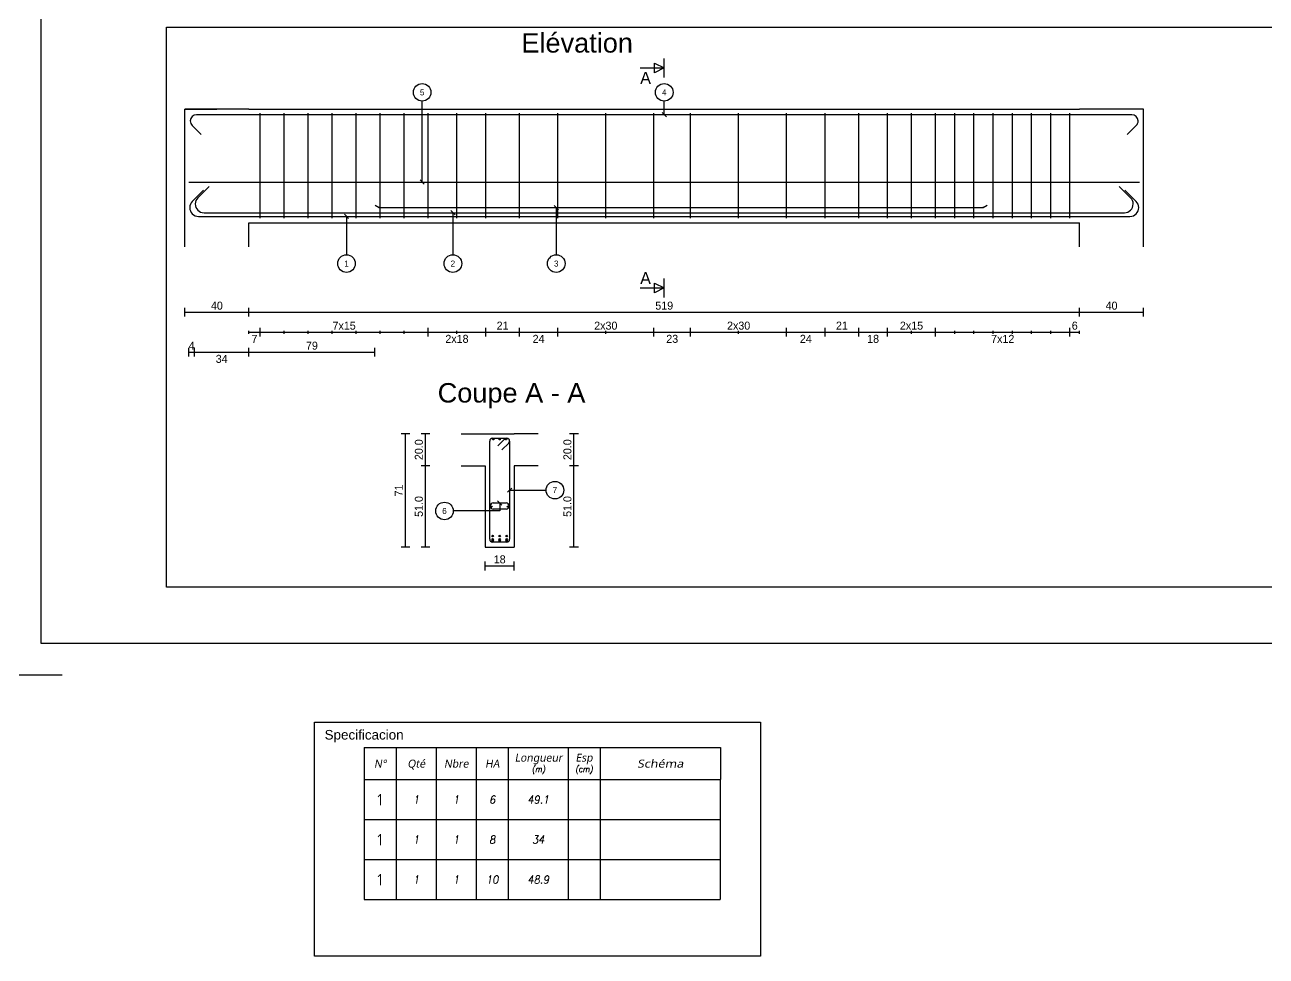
# Model space of a CAD drawing. Header units: metres. Extents: x -5618 to 118954, y -306 to 4637.
# Drawn here: x 106846 to 107621, y 428 to 1010 of the extents above; entities that cross this region are included whole.
import ezdxf
from ezdxf.enums import TextEntityAlignment as Align

# ---------------------------------------------------------------- set-up
doc = ezdxf.new("R2010")
doc.units = ezdxf.units.M
for name, color, linetype in [('1', 7, 'Continuous'), ('104', 7, 'Continuous'), ('173', 7, 'Continuous'), ('5', 7, 'Continuous'), ('6', 7, 'Continuous'), ('7', 7, 'Continuous'), ('GO-FER-HA', 140, 'Continuous'), ('GO-TEXTE', 9, 'Continuous'), ('GO-TEXTE-FER', 3, 'Continuous')]:
    doc.layers.add(name, color=color, linetype=linetype)
doc.styles.add('ARIAL', font='ARIAL.TTF')
doc.styles.add('Tableau', font='romans.shx', dxfattribs={"width": 0.9, "oblique": 10})
doc.styles.add('Tableau2', font='trebuc.TTF', dxfattribs={"width": 0.9, "oblique": 10})

# ---------------------------------------------------------------- blocks, each defined once
blk = doc.blocks.new('Désignation')
at = {"layer": 'GO-TEXTE-FER'}
for p, q in [((0, 0.8), (8.9, 0.8)), ((0, 0.8), (0, 0)), ((0.8, 0.8), (0.8, 0)), ((1.8, 0.8), (1.8, 0)), ((2.8, 0.8), (2.8, 0)), ((3.6, 0.8), (3.6, 0)), ((5.1, 0.8), (5.1, 0)), ((5.9, 0.8), (5.9, 0)), ((8.9, 0.8), (8.9, 0)), ((0, 0), (8.9, 0))]:
    blk.add_line(p, q, dxfattribs=at)
at = {"layer": 'GO-TEXTE-FER', "style": 'Tableau2', "oblique": 10}
for s, p in [('Longueur', (4.356, 0.55)), ('Esp', (5.494, 0.55)), ('N°', (0.4, 0.4)), ('Qté', (1.3, 0.4)), ('Nbre', (2.3, 0.4)), ('HA', (3.2, 0.4))]:
    blk.add_text(s, height=0.2, dxfattribs=at).set_placement(p, align=Align.MIDDLE_CENTER)
at = {"layer": 'GO-TEXTE-FER', "color": 7, "style": 'Tableau', "oblique": 10, "width": 0.9}
for s, p in [('(m)', (4.356, 0.265)), ('(cm)', (5.494, 0.265))]:
    blk.add_text(s, height=0.15, dxfattribs=at).set_placement(p, align=Align.MIDDLE_CENTER)
at = {"layer": 'GO-TEXTE-FER', "style": 'Tableau2', "oblique": 10, "width": 1.2}
blk.add_text('Schéma', height=0.2, dxfattribs=at).set_placement((7.4, 0.4), align=Align.MIDDLE_CENTER)
blk = doc.blocks.new('Spécial')
at = {"layer": 'GO-TEXTE-FER'}
for p, q in [((0, 0), (0, -1)), ((0, 0), (8.9, 0)), ((0.8, 0), (0.8, -1)), ((1.8, 0), (1.8, -1)), ((2.8, 0), (2.8, -1)), ((3.6, 0), (3.6, -1)), ((5.1, 0), (5.1, -1)), ((5.9, 0), (5.9, -1)), ((8.9, 0), (8.9, -1)), ((0, -1), (8.9, -1))]:
    blk.add_line(p, q, dxfattribs=at)
at = {"layer": 'GO-TEXTE-FER', "style": 'Tableau2', "width": 0.9}
blk.add_attdef('NUMERO', text='', height=0.28, dxfattribs=at).set_placement((0.4, -0.5), align=Align.MIDDLE_CENTER)
at = {"layer": 'GO-TEXTE-FER', "style": 'Tableau', "oblique": 10, "width": 0.9}
for tag, p in [('QUANTITE', (1.3, -0.5)), ('NOMBRE', (2.3, -0.5)), ('NUANCE', (3.2, -0.5)), ('LONGUEUR', (4.35, -0.5)), ('ESPACEMENTS', (5.5, -0.5))]:
    blk.add_attdef(tag, text='', height=0.2, dxfattribs=at).set_placement(p, align=Align.MIDDLE_CENTER)

msp = doc.modelspace()

# ---------------------------------------------------------------- linework, layer by layer
for points in [[(106855.57, 1573.71), (106855.57, 623.81), (108215.43, 623.81), (108215.43, 1573.71)], [(107026.59, 574.63), (107305.11, 574.63), (107305.11, 428.29), (107026.59, 428.29)]]:
    msp.add_lwpolyline(points, close=True)
msp.add_lwpolyline([(106868.9, 603.81), (106835.57, 603.81), (106835.57, 637.14)])
at = {"layer": '1', "color": 1}
for points in [[(106948.06, 912.04), (107542.06, 912.04)], [(106960.74, 909.35), (106953.67, 902.28)], [(107536.45, 902.28), (107529.38, 909.35)], [(106957.24, 907.1), (106950.17, 900.03)], [(107539.95, 900.03), (107532.88, 907.1)], [(106948.56, 896.14), (106948.56, 896.14)], [(106952.06, 898.39), (106952.06, 898.39)], [(106957.56, 892.89), (107532.56, 892.89)], [(107064.56, 897.58), (107067.05, 896.14)], [(107067.05, 896.14), (107444.33, 896.14)], [(107444.33, 896.14), (107446.81, 897.58)], [(107538.06, 898.39), (107538.06, 898.39)], [(107541.56, 896.14), (107541.56, 896.14)], [(106954.06, 890.64), (107536.06, 890.64)], [(107136.36, 709.63), (107136.36, 709.63)], [(107138.26, 711.53), (107146.26, 711.53)], [(107143.26, 707.73), (107138.26, 707.73)], [(107146.26, 707.73), (107141.26, 707.73)], [(107148.16, 709.63), (107148.16, 709.63)]]:
    msp.add_lwpolyline(points, dxfattribs=at)
for centre, radius in [((107137.16, 709.23), 0.4), ((107147.36, 709.23), 0.4), ((107137.86, 690.83), 0.5), ((107142.26, 690.83), 0.5), ((107146.66, 690.83), 0.5), ((107137.86, 688.83), 0.5), ((107137.86, 687.83), 0.5), ((107142.26, 688.83), 0.5), ((107142.26, 687.83), 0.5), ((107146.66, 688.83), 0.5), ((107146.66, 687.83), 0.5)]:
    msp.add_circle(centre, radius, dxfattribs=at)
for centre, radius, start, end in [((106954.06, 896.14), 5.5, 135, 180), ((106957.56, 898.39), 5.5, 135, 180), ((107532.56, 898.39), 5.5, 0, 45), ((107536.06, 896.14), 5.5, 0, 45), ((106954.06, 896.14), 5.5, 180, 270), ((106957.56, 898.39), 5.5, 180, 270), ((107532.56, 898.39), 5.5, 270, 0), ((107536.06, 896.14), 5.5, 270, 0), ((107138.26, 709.63), 1.9, 90, 180), ((107138.26, 709.63), 1.9, 180, 270), ((107146.26, 709.63), 1.9, 0, 90), ((107146.26, 709.63), 1.9, 270, 0)]:
    msp.add_arc(centre, radius, start, end, dxfattribs=at)
for p in [(107067.05, 896.14), (107444.33, 896.14)]:
    msp.add_point(p, dxfattribs=at)
at = {"layer": '104', "color": 104}
for points in [[(107245.06, 983.39), (107239.06, 980.39), (107239.06, 986.39), (107245.06, 983.39)], [(107245.06, 845.89), (107239.06, 842.89), (107239.06, 848.89), (107245.06, 845.89)]]:
    msp.add_lwpolyline(points, close=True, dxfattribs=at)
for points in [[(107245.06, 977.39), (107245.06, 989.39)], [(107230.06, 983.39), (107245.06, 983.39)], [(107230.06, 845.89), (107245.06, 845.89)], [(107245.06, 839.89), (107245.06, 851.89)]]:
    msp.add_lwpolyline(points, dxfattribs=at)
at = {"layer": '173', "color": 173}
for points in [[(107537.26, 954.14), (106952.86, 954.14)], [(106992.56, 889.54), (106992.56, 955.14)], [(107007.56, 889.54), (107007.56, 955.14)], [(107022.56, 889.54), (107022.56, 955.14)], [(107037.56, 889.54), (107037.56, 955.14)], [(107052.56, 889.54), (107052.56, 955.14)], [(107067.56, 889.54), (107067.56, 955.14)], [(107082.56, 889.54), (107082.56, 955.14)], [(107097.56, 889.54), (107097.56, 955.14)], [(107115.56, 889.54), (107115.56, 955.14)], [(107133.56, 889.54), (107133.56, 955.14)], [(107154.56, 889.54), (107154.56, 955.14)], [(107178.56, 889.54), (107178.56, 955.14)], [(107208.56, 889.54), (107208.56, 955.14)], [(107238.56, 889.54), (107238.56, 955.14)], [(107261.56, 889.54), (107261.56, 955.14)], [(107291.56, 889.54), (107291.56, 955.14)], [(107321.56, 889.54), (107321.56, 955.14)], [(107345.56, 889.54), (107345.56, 955.14)], [(107366.56, 889.54), (107366.56, 955.14)], [(107384.56, 889.54), (107384.56, 955.14)], [(107399.56, 889.54), (107399.56, 955.14)], [(107414.56, 889.54), (107414.56, 955.14)], [(107426.56, 889.54), (107426.56, 955.14)], [(107438.56, 889.54), (107438.56, 955.14)], [(107450.56, 889.54), (107450.56, 955.14)], [(107462.56, 889.54), (107462.56, 955.14)], [(107474.56, 889.54), (107474.56, 955.14)], [(107486.56, 889.54), (107486.56, 955.14)], [(107498.56, 889.54), (107498.56, 955.14)], [(106948.96, 950.24), (106948.96, 950.24)], [(106950.1, 947.48), (106955.76, 941.83)], [(107534.36, 941.83), (107540.02, 947.48)], [(107541.16, 950.24), (107541.16, 950.24)], [(107136.06, 688.83), (107136.06, 750.23)], [(107137.86, 752.03), (107146.66, 752.03)], [(107141.15, 747.26), (107145.39, 751.51)], [(107147.94, 748.96), (107143.69, 744.72)], [(107146.66, 752.03), (107146.66, 752.03)], [(107148.46, 750.23), (107148.46, 688.83)], [(107148.46, 750.23), (107148.46, 750.23)], [(107146.66, 687.03), (107137.86, 687.03)]]:
    msp.add_lwpolyline(points, dxfattribs=at)
for centre in [(107138.26, 751.33), (107142.26, 751.33), (107146.26, 751.33)]:
    msp.add_circle(centre, 0.4, dxfattribs=at)
for centre, radius, start, end in [((106952.86, 950.24), 3.9, 90, 180), ((107537.26, 950.24), 3.9, 0, 90), ((106952.86, 950.24), 3.9, 180, 225), ((107537.26, 950.24), 3.9, 315, 0), ((107137.86, 750.23), 1.8, 90, 180), ((107146.66, 750.23), 1.8, 90, 135), ((107146.66, 750.23), 1.8, 0, 90), ((107146.66, 750.23), 1.8, 315, 0), ((107137.86, 688.83), 1.8, 180, 270), ((107146.66, 688.83), 1.8, 270, 0)]:
    msp.add_arc(centre, radius, start, end, dxfattribs=at)
at = {"layer": '5', "color": 5}
for points in [[(106945.56, 827.98), (106945.56, 833.48)], [(106945.56, 830.73), (106985.56, 830.73)], [(106985.56, 827.98), (106985.56, 833.48)], [(106985.56, 830.73), (107504.56, 830.73)], [(107504.56, 827.98), (107504.56, 833.48)], [(107504.56, 830.73), (107544.56, 830.73)], [(107544.56, 827.98), (107544.56, 833.48)], [(106985.56, 817.31), (106985.56, 819.14)], [(106985.56, 818.23), (106992.56, 818.23)], [(106992.56, 815.48), (106992.56, 820.98)], [(106992.56, 817.31), (106992.56, 819.14)], [(106992.56, 818.23), (107007.56, 818.23)], [(106992.56, 818.23), (107097.56, 818.23)], [(107007.56, 817.31), (107007.56, 819.14)], [(107007.56, 818.23), (107022.56, 818.23)], [(107022.56, 817.31), (107022.56, 819.14)], [(107022.56, 818.23), (107037.56, 818.23)], [(107037.56, 817.31), (107037.56, 819.14)], [(107037.56, 818.23), (107052.56, 818.23)], [(107052.56, 817.31), (107052.56, 819.14)], [(107052.56, 818.23), (107067.56, 818.23)], [(107067.56, 817.31), (107067.56, 819.14)], [(107067.56, 818.23), (107082.56, 818.23)], [(107082.56, 817.31), (107082.56, 819.14)], [(107082.56, 818.23), (107097.56, 818.23)], [(107097.56, 815.48), (107097.56, 820.98)], [(107097.56, 817.31), (107097.56, 819.14)], [(107097.56, 818.23), (107115.56, 818.23)], [(107097.56, 818.23), (107133.56, 818.23)], [(107115.56, 817.31), (107115.56, 819.14)], [(107115.56, 818.23), (107133.56, 818.23)], [(107133.56, 815.48), (107133.56, 820.98)], [(107133.56, 817.31), (107133.56, 819.14)], [(107133.56, 818.23), (107154.56, 818.23)], [(107154.56, 815.48), (107154.56, 820.98)], [(107154.56, 817.31), (107154.56, 819.14)], [(107154.56, 818.23), (107178.56, 818.23)], [(107178.56, 815.48), (107178.56, 820.98)], [(107178.56, 817.31), (107178.56, 819.14)], [(107178.56, 818.23), (107208.56, 818.23)], [(107178.56, 818.23), (107238.56, 818.23)], [(107208.56, 817.31), (107208.56, 819.14)], [(107208.56, 818.23), (107238.56, 818.23)], [(107238.56, 815.48), (107238.56, 820.98)], [(107238.56, 817.31), (107238.56, 819.14)], [(107238.56, 818.23), (107261.56, 818.23)], [(107261.56, 815.48), (107261.56, 820.98)], [(107261.56, 817.31), (107261.56, 819.14)], [(107261.56, 818.23), (107291.56, 818.23)], [(107261.56, 818.23), (107321.56, 818.23)], [(107291.56, 817.31), (107291.56, 819.14)], [(107291.56, 818.23), (107321.56, 818.23)], [(107321.56, 815.48), (107321.56, 820.98)], [(107321.56, 817.31), (107321.56, 819.14)], [(107321.56, 818.23), (107345.56, 818.23)], [(107345.56, 815.48), (107345.56, 820.98)], [(107345.56, 817.31), (107345.56, 819.14)], [(107345.56, 818.23), (107366.56, 818.23)], [(107366.56, 815.48), (107366.56, 820.98)], [(107366.56, 817.31), (107366.56, 819.14)], [(107366.56, 818.23), (107384.56, 818.23)], [(107384.56, 815.48), (107384.56, 820.98)], [(107384.56, 817.31), (107384.56, 819.14)], [(107384.56, 818.23), (107399.56, 818.23)], [(107384.56, 818.23), (107414.56, 818.23)], [(107399.56, 817.31), (107399.56, 819.14)], [(107399.56, 818.23), (107414.56, 818.23)], [(107414.56, 815.48), (107414.56, 820.98)], [(107414.56, 817.31), (107414.56, 819.14)], [(107414.56, 818.23), (107426.56, 818.23)], [(107414.56, 818.23), (107498.56, 818.23)], [(107426.56, 817.31), (107426.56, 819.14)], [(107426.56, 818.23), (107438.56, 818.23)], [(107438.56, 817.31), (107438.56, 819.14)], [(107438.56, 818.23), (107450.56, 818.23)], [(107450.56, 817.31), (107450.56, 819.14)], [(107450.56, 818.23), (107462.56, 818.23)], [(107462.56, 817.31), (107462.56, 819.14)], [(107462.56, 818.23), (107474.56, 818.23)], [(107474.56, 817.31), (107474.56, 819.14)], [(107474.56, 818.23), (107486.56, 818.23)], [(107486.56, 817.31), (107486.56, 819.14)], [(107486.56, 818.23), (107498.56, 818.23)], [(107498.56, 815.48), (107498.56, 820.98)], [(107498.56, 817.31), (107498.56, 819.14)], [(107498.56, 818.23), (107504.56, 818.23)], [(107504.56, 817.31), (107504.56, 819.14)], [(106948.06, 802.98), (106948.06, 808.48)], [(106951.56, 802.98), (106951.56, 808.48)], [(106985.56, 802.98), (106985.56, 808.48)], [(107064.31, 802.98), (107064.31, 808.48)], [(106948.06, 805.73), (106951.56, 805.73)], [(106951.56, 805.73), (106985.56, 805.73)], [(106985.56, 805.73), (107064.31, 805.73)], [(107086.1, 754.83), (107080.6, 754.83)], [(107083.35, 683.83), (107083.35, 754.83)], [(107098.6, 754.83), (107093.1, 754.83)], [(107095.85, 734.83), (107095.85, 754.83)], [(107191.43, 754.83), (107185.93, 754.83)], [(107188.68, 734.83), (107188.68, 754.83)], [(107098.6, 734.83), (107093.1, 734.83)], [(107095.85, 683.83), (107095.85, 734.83)], [(107191.43, 734.83), (107185.93, 734.83)], [(107188.68, 683.83), (107188.68, 734.83)], [(107086.1, 683.83), (107080.6, 683.83)], [(107098.6, 683.83), (107093.1, 683.83)], [(107191.43, 683.83), (107185.93, 683.83)], [(107133.26, 669.42), (107133.26, 674.92)], [(107151.26, 669.42), (107151.26, 674.92)], [(107133.26, 672.17), (107151.26, 672.17)]]:
    msp.add_lwpolyline(points, dxfattribs=at)
at = {"layer": '6', "color": 6}
for points in [[(107093.81, 912.04), (107093.81, 962.64)], [(107245.06, 954.14), (107245.06, 962.64)], [(107243.73, 955.47), (107246.39, 952.82)], [(107092.48, 913.37), (107095.14, 910.72)], [(107047.88, 889.32), (107045.23, 891.97)], [(107114.34, 891.57), (107111.69, 894.22)], [(107113.02, 892.89), (107113.02, 866.64)], [(107178.92, 894.82), (107176.26, 897.47)], [(107177.59, 896.14), (107177.59, 866.64)], [(107046.55, 890.64), (107046.55, 866.64)], [(107149.79, 720.86), (107147.14, 718.21)], [(107148.46, 719.53), (107171.26, 719.53)], [(107142.26, 706.53), (107113.26, 706.53)], [(107143.59, 710.21), (107140.94, 712.86)], [(107142.26, 711.53), (107142.26, 706.53)]]:
    msp.add_lwpolyline(points, dxfattribs=at)
for centre in [(107093.81, 968.14), (107245.06, 968.14), (107046.55, 861.14), (107113.02, 861.14), (107177.59, 861.14), (107176.76, 719.53), (107107.76, 706.53)]:
    msp.add_circle(centre, 5.5, dxfattribs=at)
at = {"layer": '7', "color": 7}
for points in [[(106985.56, 957.64), (106945.56, 957.64)], [(106945.56, 871.64), (106945.56, 957.64)], [(106945.56, 957.64), (106965.56, 957.64)], [(106985.56, 957.64), (107504.56, 957.64)], [(107544.56, 957.64), (107504.56, 957.64)], [(107544.56, 957.64), (107524.56, 957.64)], [(107544.56, 871.64), (107544.56, 957.64)], [(106945.56, 871.64), (106945.56, 886.64)], [(106985.56, 886.64), (107504.56, 886.64)], [(106985.56, 871.64), (106985.56, 886.64)], [(107504.56, 871.64), (107504.56, 886.64)], [(107544.56, 871.64), (107544.56, 886.64)], [(107118.26, 754.83), (107133.26, 754.83)], [(107133.26, 754.83), (107151.26, 754.83)], [(107166.26, 754.83), (107151.26, 754.83)], [(107118.26, 734.83), (107133.26, 734.83)], [(107133.26, 734.83), (107133.26, 683.83)], [(107166.26, 734.83), (107151.26, 734.83)], [(107151.26, 734.83), (107151.26, 683.83)], [(107133.26, 683.83), (107151.26, 683.83)]]:
    msp.add_lwpolyline(points, dxfattribs=at)
at = {"layer": 'GO-TEXTE-FER'}
msp.add_lwpolyline([(106934.1, 1008.9), (107806.6, 1008.9), (107806.6, 658.95), (106934.1, 658.95)], close=True, dxfattribs=at)

# ---------------------------------------------------------------- block references
at = {"layer": 'GO-FER-HA', "xscale": 25, "yscale": 25, "zscale": 25}
msp.add_blockref('Désignation', (107057.63, 538.62), dxfattribs=at)
at = {"layer": 'GO-FER-HA', "xscale": 24.99585865624249, "yscale": 24.99585865560221, "zscale": 24.9958586556}
for p, values in [((107057.63, 538.62), {'NUMERO': '1', 'QUANTITE': '1', 'NOMBRE': '1', 'NUANCE': '6', 'LONGUEUR': '49.1'}), ((107057.63, 513.62), {'NUMERO': '1', 'QUANTITE': '1', 'NOMBRE': '1', 'NUANCE': '8', 'LONGUEUR': '34'}), ((107057.63, 488.63), {'NUMERO': '1', 'QUANTITE': '1', 'NOMBRE': '1', 'NUANCE': '10', 'LONGUEUR': '48.9'})]:
    msp.add_blockref('Spécial', p, dxfattribs=at).add_auto_attribs(values)

# ---------------------------------------------------------------- texts
at = {"style": 'ARIAL'}
for s, height, p in [('Elévation', 12.129, (107190.66, 999.06)), ('Coupe A - A', 12.1293, (107149.66, 780.37))]:
    msp.add_text(s, height=height, dxfattribs=at).set_placement(p, align=Align.MIDDLE_CENTER)
at = {"layer": '104', "color": 104}
msp.add_text('A', height=7.5, dxfattribs=at).set_placement((107230.06, 980.95), align=Align.TOP_LEFT)
msp.add_text('A', height=7.5, dxfattribs=at).set_placement((107230.06, 848.34))
at = {"layer": '5', "color": 5}
for s, p in [('40', (106965.56, 832.35)), ('519', (107245.06, 832.35)), ('40', (107524.56, 832.35)), ('7x15', (107045.06, 819.85)), ('21', (107144.06, 819.85)), ('2x30', (107208.56, 819.85)), ('2x30', (107291.56, 819.85)), ('21', (107356.06, 819.85)), ('2x15', (107399.56, 819.85)), ('6', (107501.56, 819.85)), ('4', (106949.81, 807.35)), ('79', (107024.94, 807.35)), ('18', (107142.26, 673.79))]:
    msp.add_text(s, height=5, dxfattribs=at).set_placement(p, align=Align.CENTER)
for s, p in [('7', (106989.06, 816.6)), ('2x18', (107115.56, 816.6)), ('24', (107166.56, 816.6)), ('23', (107250.06, 816.6)), ('24', (107333.56, 816.6)), ('18', (107375.56, 816.6)), ('7x12', (107456.56, 816.6)), ('34', (106968.56, 804.1))]:
    msp.add_text(s, height=5, dxfattribs=at).set_placement(p, align=Align.TOP_CENTER)
for s, p in [('20.0', (107094.23, 744.83)), ('20.0', (107187.06, 744.83)), ('71', (107081.73, 719.33)), ('51.0', (107094.23, 709.33)), ('51.0', (107187.06, 709.33))]:
    msp.add_text(s, height=5, rotation=90, dxfattribs=at).set_placement(p, align=Align.CENTER)
at = {"layer": '6', "color": 6}
for s, p in [('5', (107093.81, 968.14)), ('4', (107245.06, 968.14)), ('1', (107046.55, 861.14)), ('2', (107113.02, 861.14)), ('3', (107177.59, 861.14)), ('7', (107176.76, 719.53)), ('6', (107107.76, 706.53))]:
    msp.add_text(s, height=3.75, dxfattribs=at).set_placement(p, align=Align.MIDDLE_CENTER)
at = {"layer": 'GO-TEXTE', "lineweight": -3, "style": 'ARIAL'}
msp.add_text('Specificacion', height=6, dxfattribs=at).set_placement((107032.87, 563.67))

doc.saveas('drawing.dxf')
